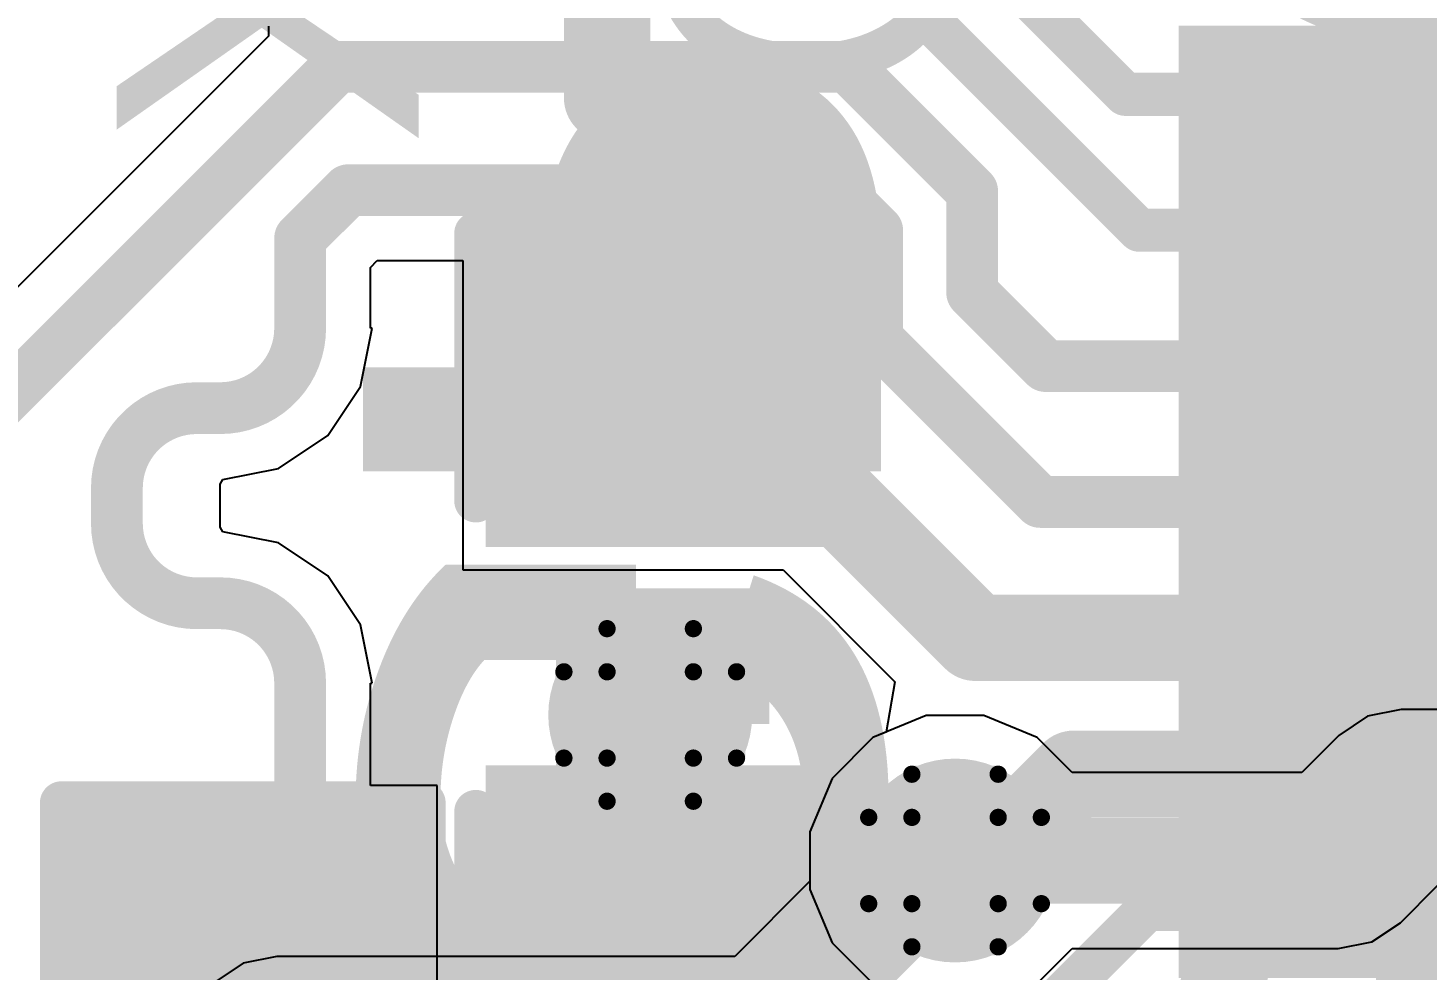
# Model space of a CAD drawing. Header units: inches. Extents: x -25 to 271, y -41 to 15.
# Drawn here: x 59.51 to 63.627, y -11.988 to -9.215 of the extents above; entities that cross this region are included whole.
import ezdxf

# ---------------------------------------------------------------- set-up
doc = ezdxf.new("R2010")
doc.units = ezdxf.units.IN
for name, color, linetype in [('Bottom Layer', 5, 'Continuous'), ('Bottom Overlay', 54, 'Continuous'), ('Dimensions', 6, 'Continuous'), ('Drill Drawing', 1, 'Continuous'), ('Top Glue Points', 56, 'Continuous'), ('Top Layer', 1, 'Continuous'), ('Top Overlay', 2, 'Continuous'), ('Top Paste', 8, 'Continuous'), ('Top Solder', 216, 'Continuous'), ('Via Holes', 16, 'Continuous')]:
    doc.layers.add(name, color=color, linetype=linetype)
doc.styles.add('Arial', font='', dxfattribs={"height": 0.2})
doc.styles.add('Arial_Bold', font='', dxfattribs={"height": 0.2})
doc.styles.get('Arial').set_extended_font_data('Arial')
doc.styles.get('Arial_Bold').set_extended_font_data('Arial', bold=True)

# ---------------------------------------------------------------- blocks, each defined once
blk = doc.blocks.new('CAP_0603_41')
at = {"layer": 'Top Layer'}
for points in [[(-0.381, 0.4445), (-0.381, -0.4445), (-1.143, -0.4445), (-1.143, 0.4445)], [(1.143, 0.4445), (1.143, -0.4445), (0.381, -0.4445), (0.381, 0.4445)]]:
    blk.add_hatch(color=1, dxfattribs=at).paths.add_polyline_path(points)
at = {"layer": 'Top Paste'}
for points in [[(-0.381, 0.4445), (-0.381, -0.4445), (-1.143, -0.4445), (-1.143, 0.4445)], [(1.143, 0.4445), (1.143, -0.4445), (0.381, -0.4445), (0.381, 0.4445)]]:
    blk.add_hatch(color=8, dxfattribs=at).paths.add_polyline_path(points)
at = {"layer": 'Top Solder'}
for points in [[(-0.321, 0.5045), (-0.321, -0.5045), (-1.203, -0.5045), (-1.203, 0.5045)], [(1.203, 0.5045), (1.203, -0.5045), (0.321, -0.5045), (0.321, 0.5045)]]:
    blk.add_hatch(color=216, dxfattribs=at).paths.add_polyline_path(points)
at = {"layer": 'Top Overlay'}
for points in [[(-0.4572, 0.5334, 0.127, 0.127, 0), (-1.2446, 0.5334, 0.127, 0.127, 0)], [(-1.2446, -0.5334, 0.127, 0.127, 0), (-1.2446, 0.5334, 0.127, 0.127, 0)], [(1.2446, 0.5334, 0.127, 0.127, 0), (0.4572, 0.5334, 0.127, 0.127, 0)], [(1.2446, -0.5334, 0.127, 0.127, 0), (1.2446, 0.5334, 0.127, 0.127, 0)], [(-0.4572, -0.5334, 0.127, 0.127, 0), (-1.2446, -0.5334, 0.127, 0.127, 0)], [(1.2446, -0.5334, 0.127, 0.127, 0), (0.4572, -0.5334, 0.127, 0.127, 0)]]:
    blk.add_lwpolyline(points, format="xyseb", dxfattribs=at)
for points in [[(-1.2764, 0.5334, 0.0635, 0.0635, 1), (-1.2128, 0.5334, 0.0635, 0.0635, 1)], [(-1.2764, 0.5334, 0.0635, 0.0635, 1), (-1.2128, 0.5334, 0.0635, 0.0635, 1)], [(-0.4889, 0.5334, 0.0635, 0.0635, 1), (-0.4254, 0.5334, 0.0635, 0.0635, 1)], [(0.4254, 0.5334, 0.0635, 0.0635, 1), (0.4889, 0.5334, 0.0635, 0.0635, 1)], [(1.2128, 0.5334, 0.0635, 0.0635, 1), (1.2764, 0.5334, 0.0635, 0.0635, 1)], [(1.2128, 0.5334, 0.0635, 0.0635, 1), (1.2764, 0.5334, 0.0635, 0.0635, 1)], [(-1.2764, -0.5334, 0.0635, 0.0635, 1), (-1.2128, -0.5334, 0.0635, 0.0635, 1)], [(-1.2764, -0.5334, 0.0635, 0.0635, 1), (-1.2128, -0.5334, 0.0635, 0.0635, 1)], [(-0.4889, -0.5334, 0.0635, 0.0635, 1), (-0.4254, -0.5334, 0.0635, 0.0635, 1)], [(0.4254, -0.5334, 0.0635, 0.0635, 1), (0.4889, -0.5334, 0.0635, 0.0635, 1)], [(1.2128, -0.5334, 0.0635, 0.0635, 1), (1.2764, -0.5334, 0.0635, 0.0635, 1)], [(1.2128, -0.5334, 0.0635, 0.0635, 1), (1.2764, -0.5334, 0.0635, 0.0635, 1)]]:
    blk.add_lwpolyline(points, format="xyseb", close=True, dxfattribs=at)
blk = doc.blocks.new('RES_0603_117')
at = {"layer": 'Top Layer'}
for points in [[(-0.381, 0.4445), (-0.381, -0.4445), (-1.143, -0.4445), (-1.143, 0.4445)], [(1.143, 0.4445), (1.143, -0.4445), (0.381, -0.4445), (0.381, 0.4445)]]:
    blk.add_hatch(color=1, dxfattribs=at).paths.add_polyline_path(points)
at = {"layer": 'Top Paste'}
for points in [[(-0.381, 0.4445), (-0.381, -0.4445), (-1.143, -0.4445), (-1.143, 0.4445)], [(1.143, 0.4445), (1.143, -0.4445), (0.381, -0.4445), (0.381, 0.4445)]]:
    blk.add_hatch(color=8, dxfattribs=at).paths.add_polyline_path(points)
at = {"layer": 'Top Solder'}
for points in [[(-0.2794, 0.5461), (-0.2794, -0.5461), (-1.2446, -0.5461), (-1.2446, 0.5461)], [(1.2446, 0.5461), (1.2446, -0.5461), (0.2794, -0.5461), (0.2794, 0.5461)]]:
    blk.add_hatch(color=216, dxfattribs=at).paths.add_polyline_path(points)
at = {"layer": 'Top Overlay'}
for points in [[(-1.2192, -0.5334, 0.127, 0.127, 0), (-1.2192, 0.5334, 0.127, 0.127, 0)], [(1.2192, 0.5334, 0.127, 0.127, 0), (-1.2192, 0.5334, 0.127, 0.127, 0)], [(1.2192, -0.5334, 0.127, 0.127, 0), (1.2192, 0.5334, 0.127, 0.127, 0)], [(1.2192, -0.5334, 0.127, 0.127, 0), (-1.2192, -0.5334, 0.127, 0.127, 0)]]:
    blk.add_lwpolyline(points, format="xyseb", dxfattribs=at)
for points in [[(-1.25095, 0.5334, 0.0635, 0.0635, 1), (-1.18745, 0.5334, 0.0635, 0.0635, 1)], [(-1.25095, 0.5334, 0.0635, 0.0635, 1), (-1.18745, 0.5334, 0.0635, 0.0635, 1)], [(1.18745, 0.5334, 0.0635, 0.0635, 1), (1.25095, 0.5334, 0.0635, 0.0635, 1)], [(1.18745, 0.5334, 0.0635, 0.0635, 1), (1.25095, 0.5334, 0.0635, 0.0635, 1)], [(-1.25095, -0.5334, 0.0635, 0.0635, 1), (-1.18745, -0.5334, 0.0635, 0.0635, 1)], [(-1.25095, -0.5334, 0.0635, 0.0635, 1), (-1.18745, -0.5334, 0.0635, 0.0635, 1)], [(1.18745, -0.5334, 0.0635, 0.0635, 1), (1.25095, -0.5334, 0.0635, 0.0635, 1)], [(1.18745, -0.5334, 0.0635, 0.0635, 1), (1.25095, -0.5334, 0.0635, 0.0635, 1)]]:
    blk.add_lwpolyline(points, format="xyseb", close=True, dxfattribs=at)
blk = doc.blocks.new('QFN_56__7X7__128')
at = {"layer": 'Top Layer'}
for points in [[(-1.5, -3.8755), (-1.5, -3.0005), (-1.3, -3.0005), (-1.3, -3.8755)], [(-1.1, -3.8755), (-1.1, -3.0005), (-0.9, -3.0005), (-0.9, -3.8755)], [(-0.7, -3.8755), (-0.7, -3.0005), (-0.5, -3.0005), (-0.5, -3.8755)], [(-0.3, -3.8755), (-0.3, -3.0005), (-0.1, -3.0005), (-0.1, -3.8755)], [(0.1, -3.8755), (0.1, -3.0005), (0.3, -3.0005), (0.3, -3.8755)], [(0.5, -3.8755), (0.5, -3.0005), (0.7, -3.0005), (0.7, -3.8755)], [(0.9, -3.8755), (0.9, -3.0005), (1.1, -3.0005), (1.1, -3.8755)]]:
    blk.add_hatch(color=1, dxfattribs=at).paths.add_polyline_path(points)
at = {"layer": 'Top Paste'}
for points in [[(-1.5, -3.8755), (-1.5, -3.0005), (-1.3, -3.0005), (-1.3, -3.8755)], [(-1.1, -3.8755), (-1.1, -3.0005), (-0.9, -3.0005), (-0.9, -3.8755)], [(-0.7, -3.8755), (-0.7, -3.0005), (-0.5, -3.0005), (-0.5, -3.8755)], [(-0.3, -3.8755), (-0.3, -3.0005), (-0.1, -3.0005), (-0.1, -3.8755)], [(0.1, -3.8755), (0.1, -3.0005), (0.3, -3.0005), (0.3, -3.8755)], [(0.5, -3.8755), (0.5, -3.0005), (0.7, -3.0005), (0.7, -3.8755)], [(0.9, -3.8755), (0.9, -3.0005), (1.1, -3.0005), (1.1, -3.8755)]]:
    blk.add_hatch(color=8, dxfattribs=at).paths.add_polyline_path(points)
at = {"layer": 'Top Solder'}
for points in [[(-1.6016, -3.9771), (-1.6016, -2.8989), (-1.1984, -2.8989), (-1.1984, -3.9771)], [(-1.2016, -3.9771), (-1.2016, -2.8989), (-0.7984, -2.8989), (-0.7984, -3.9771)], [(-0.8016, -3.9771), (-0.8016, -2.8989), (-0.3984, -2.8989), (-0.3984, -3.9771)], [(-0.4016, -3.9771), (-0.4016, -2.8989), (0.0016, -2.8989), (0.0016, -3.9771)], [(-0.0016, -3.9771), (-0.0016, -2.8989), (0.4016, -2.8989), (0.4016, -3.9771)], [(0.3984, -3.9771), (0.3984, -2.8989), (0.8016, -2.8989), (0.8016, -3.9771)], [(0.7984, -3.9771), (0.7984, -2.8989), (1.2016, -2.8989), (1.2016, -3.9771)]]:
    blk.add_hatch(color=216, dxfattribs=at).paths.add_polyline_path(points)

msp = doc.modelspace()

# ---------------------------------------------------------------- hatches: boundary and pattern name
at = {"layer": 'Bottom Layer'}
h = msp.add_hatch(color=5, dxfattribs=at)
edge = h.paths.add_edge_path()
edge.add_arc((61.341, -11.2375), 0.3, 0, 360)
h = msp.add_hatch(color=5, dxfattribs=at)
edge = h.paths.add_edge_path()
edge.add_arc((62.2379, -11.666), 0.3, 0, 360)
at = {"layer": 'Top Glue Points'}
msp.add_hatch(color=56, dxfattribs=at).paths.add_polyline_path([(61.0916, -10.8646), (61.0916, -11.2644), (61.6915, -11.2644), (61.6915, -10.8646)])
at = {"layer": 'Top Layer'}
h = msp.add_hatch(color=1, dxfattribs=at)
edge = h.paths.add_edge_path()
edge.add_arc((61.341, -11.2375), 0.3, 0, 360)
h = msp.add_hatch(color=1, dxfattribs=at)
edge = h.paths.add_edge_path()
edge.add_arc((62.2379, -11.666), 0.3, 0, 360)
at = {"layer": 'Via Holes'}
h = msp.add_hatch(color=7, dxfattribs=at)
edge = h.paths.add_edge_path()
edge.add_arc((61.341, -11.2375), 0.15, 0, 360)
h = msp.add_hatch(color=7, dxfattribs=at)
edge = h.paths.add_edge_path()
edge.add_arc((62.2379, -11.666), 0.15, 0, 360)

# ---------------------------------------------------------------- linework, layer by layer
at = {"layer": 'Bottom Layer'}
for p, q in [((63.5508, -11.2218), (63.4517, -11.2415)), ((64.3997, -11.2218), (63.5508, -11.2218)), ((62.153, -11.239), (61.996, -11.304)), ((62.3228, -11.239), (62.153, -11.239)), ((62.4798, -11.304), (62.3228, -11.239)), ((63.4517, -11.2415), (63.3676, -11.2977)), ((61.996, -11.304), (61.8759, -11.4242)), ((62.5828, -11.4071), (62.4798, -11.304)), ((63.3676, -11.2977), (63.2583, -11.4071)), ((61.8759, -11.4242), (61.8109, -11.5811)), ((63.2583, -11.4071), (62.5828, -11.4071)), ((61.8109, -11.5811), (61.8109, -11.7268)), ((61.8109, -11.7268), (61.5896, -11.9481)), ((63.5487, -11.8492), (63.658, -11.7398)), ((63.4646, -11.9053), (63.5487, -11.8492)), ((62.4798, -12.028), (62.5828, -11.925)), ((62.5828, -11.925), (63.3655, -11.925)), ((63.3655, -11.925), (63.4646, -11.9053)), ((60.1434, -11.9678), (60.0594, -12.024)), ((60.2425, -11.9481), (60.1434, -11.9678)), ((61.5896, -11.9481), (60.2425, -11.9481))]:
    msp.add_line(p, q, dxfattribs=at)
for points in [[(63.3655, -11.666, 0.254, 0.254, 0), (63.5508, -11.4808, 0.254, 0.254, 0)], [(63.5508, -11.4808, 0.254, 0.254, 0), (64.7446, -11.4808, 0.254, 0.254, 0)], [(61.6968, -12.2071, 0.254, 0.254, 0), (62.2379, -11.666, 0.254, 0.254, 0)], [(62.2379, -11.666, 0.254, 0.254, 0), (63.3655, -11.666, 0.254, 0.254, 0)]]:
    msp.add_lwpolyline(points, format="xyseb", dxfattribs=at)
for points in [[(63.4873, -11.4808, 0.127, 0.127, 1), (63.6143, -11.4808, 0.127, 0.127, 1)], [(63.4873, -11.4808, 0.127, 0.127, 1), (63.6143, -11.4808, 0.127, 0.127, 1)], [(62.1744, -11.666, 0.127, 0.127, 1), (62.3014, -11.666, 0.127, 0.127, 1)], [(62.1744, -11.666, 0.127, 0.127, 1), (62.3014, -11.666, 0.127, 0.127, 1)], [(63.302, -11.666, 0.127, 0.127, 1), (63.429, -11.666, 0.127, 0.127, 1)], [(63.302, -11.666, 0.127, 0.127, 1), (63.429, -11.666, 0.127, 0.127, 1)]]:
    msp.add_lwpolyline(points, format="xyseb", close=True, dxfattribs=at)
at = {"layer": 'Dimensions'}
msp.add_lwpolyline([(61.214, -9.4211, 0.254, 0.254, 0), (61.214, -4.0113, 0.254, 0.254, 0)], format="xyseb", dxfattribs=at)
msp.add_lwpolyline([(61.1505, -9.4211, 0.127, 0.127, 1), (61.2775, -9.4211, 0.127, 0.127, 1)], format="xyseb", close=True, dxfattribs=at)
at = {"layer": 'Drill Drawing'}
for points in [[(61.214, -11.1105, 0.0508, 0.0508, 0), (61.214, -10.9835, 0.0508, 0.0508, 0)], [(61.214, -10.9835, 0.0508, 0.0508, 0), (61.468, -10.9835, 0.0508, 0.0508, 0)], [(61.468, -11.1105, 0.0508, 0.0508, 0), (61.468, -10.9835, 0.0508, 0.0508, 0)], [(61.087, -11.3645, 0.0508, 0.0508, 0), (61.087, -11.1105, 0.0508, 0.0508, 0)], [(61.087, -11.1105, 0.0508, 0.0508, 0), (61.214, -11.1105, 0.0508, 0.0508, 0)], [(61.468, -11.1105, 0.0508, 0.0508, 0), (61.595, -11.1105, 0.0508, 0.0508, 0)], [(61.595, -11.3645, 0.0508, 0.0508, 0), (61.595, -11.1105, 0.0508, 0.0508, 0)], [(61.087, -11.3645, 0.0508, 0.0508, 0), (61.214, -11.3645, 0.0508, 0.0508, 0)], [(61.214, -11.4915, 0.0508, 0.0508, 0), (61.214, -11.3645, 0.0508, 0.0508, 0)], [(61.468, -11.3645, 0.0508, 0.0508, 0), (61.595, -11.3645, 0.0508, 0.0508, 0)], [(61.468, -11.4915, 0.0508, 0.0508, 0), (61.468, -11.3645, 0.0508, 0.0508, 0)], [(62.1109, -11.539, 0.0508, 0.0508, 0), (62.1109, -11.412, 0.0508, 0.0508, 0)], [(62.1109, -11.412, 0.0508, 0.0508, 0), (62.3649, -11.412, 0.0508, 0.0508, 0)], [(62.3649, -11.539, 0.0508, 0.0508, 0), (62.3649, -11.412, 0.0508, 0.0508, 0)], [(61.214, -11.4915, 0.0508, 0.0508, 0), (61.468, -11.4915, 0.0508, 0.0508, 0)], [(61.9839, -11.793, 0.0508, 0.0508, 0), (61.9839, -11.539, 0.0508, 0.0508, 0)], [(61.9839, -11.539, 0.0508, 0.0508, 0), (62.1109, -11.539, 0.0508, 0.0508, 0)], [(62.3649, -11.539, 0.0508, 0.0508, 0), (62.4919, -11.539, 0.0508, 0.0508, 0)], [(62.4919, -11.793, 0.0508, 0.0508, 0), (62.4919, -11.539, 0.0508, 0.0508, 0)], [(61.9839, -11.793, 0.0508, 0.0508, 0), (62.1109, -11.793, 0.0508, 0.0508, 0)], [(62.1109, -11.92, 0.0508, 0.0508, 0), (62.1109, -11.793, 0.0508, 0.0508, 0)], [(62.3649, -11.793, 0.0508, 0.0508, 0), (62.4919, -11.793, 0.0508, 0.0508, 0)], [(62.3649, -11.92, 0.0508, 0.0508, 0), (62.3649, -11.793, 0.0508, 0.0508, 0)], [(62.1109, -11.92, 0.0508, 0.0508, 0), (62.3649, -11.92, 0.0508, 0.0508, 0)]]:
    msp.add_lwpolyline(points, format="xyseb", dxfattribs=at)
for points in [[(61.2013, -10.9835, 0.0254, 0.0254, 1), (61.2267, -10.9835, 0.0254, 0.0254, 1)], [(61.2013, -10.9835, 0.0254, 0.0254, 1), (61.2267, -10.9835, 0.0254, 0.0254, 1)], [(61.4553, -10.9835, 0.0254, 0.0254, 1), (61.4807, -10.9835, 0.0254, 0.0254, 1)], [(61.4553, -10.9835, 0.0254, 0.0254, 1), (61.4807, -10.9835, 0.0254, 0.0254, 1)], [(61.0743, -11.1105, 0.0254, 0.0254, 1), (61.0997, -11.1105, 0.0254, 0.0254, 1)], [(61.0743, -11.1105, 0.0254, 0.0254, 1), (61.0997, -11.1105, 0.0254, 0.0254, 1)], [(61.2013, -11.1105, 0.0254, 0.0254, 1), (61.2267, -11.1105, 0.0254, 0.0254, 1)], [(61.2013, -11.1105, 0.0254, 0.0254, 1), (61.2267, -11.1105, 0.0254, 0.0254, 1)], [(61.4553, -11.1105, 0.0254, 0.0254, 1), (61.4807, -11.1105, 0.0254, 0.0254, 1)], [(61.4553, -11.1105, 0.0254, 0.0254, 1), (61.4807, -11.1105, 0.0254, 0.0254, 1)], [(61.5823, -11.1105, 0.0254, 0.0254, 1), (61.6077, -11.1105, 0.0254, 0.0254, 1)], [(61.5823, -11.1105, 0.0254, 0.0254, 1), (61.6077, -11.1105, 0.0254, 0.0254, 1)], [(61.0743, -11.3645, 0.0254, 0.0254, 1), (61.0997, -11.3645, 0.0254, 0.0254, 1)], [(61.0743, -11.3645, 0.0254, 0.0254, 1), (61.0997, -11.3645, 0.0254, 0.0254, 1)], [(61.2013, -11.3645, 0.0254, 0.0254, 1), (61.2267, -11.3645, 0.0254, 0.0254, 1)], [(61.2013, -11.3645, 0.0254, 0.0254, 1), (61.2267, -11.3645, 0.0254, 0.0254, 1)], [(61.4553, -11.3645, 0.0254, 0.0254, 1), (61.4807, -11.3645, 0.0254, 0.0254, 1)], [(61.4553, -11.3645, 0.0254, 0.0254, 1), (61.4807, -11.3645, 0.0254, 0.0254, 1)], [(61.5823, -11.3645, 0.0254, 0.0254, 1), (61.6077, -11.3645, 0.0254, 0.0254, 1)], [(61.5823, -11.3645, 0.0254, 0.0254, 1), (61.6077, -11.3645, 0.0254, 0.0254, 1)], [(62.0982, -11.412, 0.0254, 0.0254, 1), (62.1236, -11.412, 0.0254, 0.0254, 1)], [(62.0982, -11.412, 0.0254, 0.0254, 1), (62.1236, -11.412, 0.0254, 0.0254, 1)], [(62.3522, -11.412, 0.0254, 0.0254, 1), (62.3776, -11.412, 0.0254, 0.0254, 1)], [(62.3522, -11.412, 0.0254, 0.0254, 1), (62.3776, -11.412, 0.0254, 0.0254, 1)], [(61.2013, -11.4915, 0.0254, 0.0254, 1), (61.2267, -11.4915, 0.0254, 0.0254, 1)], [(61.2013, -11.4915, 0.0254, 0.0254, 1), (61.2267, -11.4915, 0.0254, 0.0254, 1)], [(61.4553, -11.4915, 0.0254, 0.0254, 1), (61.4807, -11.4915, 0.0254, 0.0254, 1)], [(61.4553, -11.4915, 0.0254, 0.0254, 1), (61.4807, -11.4915, 0.0254, 0.0254, 1)], [(61.9712, -11.539, 0.0254, 0.0254, 1), (61.9966, -11.539, 0.0254, 0.0254, 1)], [(61.9712, -11.539, 0.0254, 0.0254, 1), (61.9966, -11.539, 0.0254, 0.0254, 1)], [(62.0982, -11.539, 0.0254, 0.0254, 1), (62.1236, -11.539, 0.0254, 0.0254, 1)], [(62.0982, -11.539, 0.0254, 0.0254, 1), (62.1236, -11.539, 0.0254, 0.0254, 1)], [(62.3522, -11.539, 0.0254, 0.0254, 1), (62.3776, -11.539, 0.0254, 0.0254, 1)], [(62.3522, -11.539, 0.0254, 0.0254, 1), (62.3776, -11.539, 0.0254, 0.0254, 1)], [(62.4792, -11.539, 0.0254, 0.0254, 1), (62.5046, -11.539, 0.0254, 0.0254, 1)], [(62.4792, -11.539, 0.0254, 0.0254, 1), (62.5046, -11.539, 0.0254, 0.0254, 1)], [(61.9712, -11.793, 0.0254, 0.0254, 1), (61.9966, -11.793, 0.0254, 0.0254, 1)], [(61.9712, -11.793, 0.0254, 0.0254, 1), (61.9966, -11.793, 0.0254, 0.0254, 1)], [(62.0982, -11.793, 0.0254, 0.0254, 1), (62.1236, -11.793, 0.0254, 0.0254, 1)], [(62.0982, -11.793, 0.0254, 0.0254, 1), (62.1236, -11.793, 0.0254, 0.0254, 1)], [(62.3522, -11.793, 0.0254, 0.0254, 1), (62.3776, -11.793, 0.0254, 0.0254, 1)], [(62.3522, -11.793, 0.0254, 0.0254, 1), (62.3776, -11.793, 0.0254, 0.0254, 1)], [(62.4792, -11.793, 0.0254, 0.0254, 1), (62.5046, -11.793, 0.0254, 0.0254, 1)], [(62.4792, -11.793, 0.0254, 0.0254, 1), (62.5046, -11.793, 0.0254, 0.0254, 1)], [(62.0982, -11.92, 0.0254, 0.0254, 1), (62.1236, -11.92, 0.0254, 0.0254, 1)], [(62.0982, -11.92, 0.0254, 0.0254, 1), (62.1236, -11.92, 0.0254, 0.0254, 1)], [(62.3522, -11.92, 0.0254, 0.0254, 1), (62.3776, -11.92, 0.0254, 0.0254, 1)], [(62.3522, -11.92, 0.0254, 0.0254, 1), (62.3776, -11.92, 0.0254, 0.0254, 1)]]:
    msp.add_lwpolyline(points, format="xyseb", close=True, dxfattribs=at)
at = {"layer": 'Top Layer'}
for p, q in [((60.2179, -9.2096), (60.2178, -9.2392)), ((60.2178, -9.2392), (59.1997, -10.2573)), ((60.5181, -9.92), (60.538, -9.9001)), ((60.5181, -10.0994), (60.5181, -9.92)), ((60.538, -9.9001), (60.7898, -9.9001)), ((60.7898, -9.9001), (60.7898, -10.8105)), ((60.4887, -10.2704), (60.5227, -10.0994)), ((60.5227, -10.0994), (60.5181, -10.0994)), ((60.3919, -10.4153), (60.4887, -10.2704)), ((60.2469, -10.5122), (60.3919, -10.4153)), ((60.0839, -10.5446), (60.2469, -10.5122)), ((60.076, -10.558), (60.0839, -10.5446)), ((60.076, -10.6851), (60.076, -10.558)), ((60.0839, -10.6985), (60.076, -10.6851)), ((60.2469, -10.7309), (60.0839, -10.6985)), ((60.3919, -10.8278), (60.2469, -10.7309)), ((60.7898, -10.8105), (61.7317, -10.8105)), ((61.7317, -10.8105), (62.0609, -11.1397)), ((60.4887, -10.9727), (60.3919, -10.8278)), ((60.5227, -11.1436), (60.4887, -10.9727)), ((60.5181, -11.4455), (60.5181, -11.1436)), ((60.5181, -11.1436), (60.5227, -11.1436)), ((62.0609, -11.1397), (62.0354, -11.2877)), ((61.996, -11.304), (61.8759, -11.4242)), ((62.0354, -11.2877), (61.996, -11.304)), ((61.8759, -11.4242), (61.8109, -11.5811)), ((60.7136, -11.4455), (60.5181, -11.4455)), ((60.7136, -12.4615), (60.7136, -11.4455)), ((61.8109, -11.5811), (61.8109, -11.751)), ((61.8109, -11.751), (61.8759, -11.9079)), ((61.8759, -11.9079), (61.996, -12.028))]:
    msp.add_line(p, q, dxfattribs=at)
for points in [[(61.3802, -8.0516, 0.127, 0.127, 0), (62.7392, -9.4106, 0.127, 0.127, 0)], [(61.8876, -8.9182, 0.127, 0.127, 0), (62.78, -9.8106, 0.127, 0.127, 0)], [(59.2855, -10.4644, 0.1524, 0.1524, 0), (60.4205, -9.3295, 0.1524, 0.1524, 0)], [(60.4205, -9.3295, 0.1524, 0.1524, 0), (61.9217, -9.3295, 0.1524, 0.1524, 0)], [(61.9217, -9.3295, 0.1524, 0.1524, 0), (62.2884, -9.6962, 0.1524, 0.1524, 0)], [(62.7392, -9.4106, 0.127, 0.127, 0), (63.4351, -9.4106, 0.127, 0.127, 0)], [(60.3109, -9.8342, 0.1524, 0.1524, 0), (60.4522, -9.6929, 0.1524, 0.1524, 0)], [(60.4522, -9.6929, 0.1524, 0.1524, 0), (61.6832, -9.6929, 0.1524, 0.1524, 0)], [(61.6832, -9.6929, 0.1524, 0.1524, 0), (61.89, -9.6929, 0.1524, 0.1524, 0)], [(61.89, -9.6929, 0.1524, 0.1524, 0), (62.009, -9.8119, 0.1524, 0.1524, 0)], [(62.2884, -9.9946, 0.1524, 0.1524, 0), (62.2884, -9.6962, 0.1524, 0.1524, 0)], [(62.009, -10.0187, 0.1524, 0.1524, 0), (62.009, -9.8119, 0.1524, 0.1524, 0)], [(62.78, -9.8106, 0.127, 0.127, 0), (63.4351, -9.8106, 0.127, 0.127, 0)], [(60.3109, -10.0994, 0.1524, 0.1524, 0), (60.3109, -9.8342, 0.1524, 0.1524, 0)], [(62.2884, -9.9946, 0.1524, 0.1524, 0), (62.5043, -10.2105, 0.1524, 0.1524, 0)], [(62.009, -10.1313, 0.1524, 0.1524, 0), (62.009, -10.0187, 0.1524, 0.1524, 0)], [(60.3109, -10.0994, 0.1524, 0.1524, -0.414214), (60.076, -10.3344, 0.1524, 0.1524, 0)], [(62.009, -10.1313, 0.1524, 0.1524, 0), (62.4882, -10.6105, 0.1524, 0.1524, 0)], [(61.6026, -10.3152, 0.254, 0.254, 0), (61.6026, -10.2517, 0.254, 0.254, 0)], [(62.5043, -10.2105, 0.1524, 0.1524, 0), (63.4351, -10.2105, 0.1524, 0.1524, 0)], [(61.6026, -10.3152, 0.254, 0.254, 0), (62.2979, -11.0105, 0.254, 0.254, 0)], [(59.7717, -10.5693, 0.1524, 0.1524, -0.414214), (60.0066, -10.3344, 0.1524, 0.1524, 0)], [(60.0066, -10.3344, 0.1524, 0.1524, 0), (60.076, -10.3344, 0.1524, 0.1524, 0)], [(59.7717, -10.6737, 0.1524, 0.1524, 0), (59.7717, -10.5693, 0.1524, 0.1524, 0)], [(62.4882, -10.6105, 0.1524, 0.1524, 0), (63.4351, -10.6105, 0.1524, 0.1524, 0)], [(60.0066, -10.9087, 0.1524, 0.1524, -0.414214), (59.7717, -10.6737, 0.1524, 0.1524, 0)], [(60.0066, -10.9087, 0.1524, 0.1524, 0), (60.076, -10.9087, 0.1524, 0.1524, 0)], [(60.076, -10.9087, 0.1524, 0.1524, -0.414214), (60.3109, -11.1436, 0.1524, 0.1524, 0)], [(62.2979, -11.0105, 0.254, 0.254, 0), (63.4351, -11.0105, 0.254, 0.254, 0)], [(60.3109, -11.4964, 0.1524, 0.1524, 0), (60.3109, -11.1436, 0.1524, 0.1524, 0)], [(62.3315, -11.666, 0.254, 0.254, 0), (62.5871, -11.4105, 0.254, 0.254, 0)], [(62.5871, -11.4105, 0.254, 0.254, 0), (63.4351, -11.4105, 0.254, 0.254, 0)], [(59.8029, -12.0044, 0.1524, 0.1524, 0), (60.3109, -11.4964, 0.1524, 0.1524, 0)], [(62.2379, -11.666, 0.254, 0.254, 0), (62.3315, -11.666, 0.254, 0.254, 0)], [(62.2379, -12.3753, 0.127, 0.127, 0), (62.803, -11.8102, 0.127, 0.127, 0)], [(62.803, -11.8102, 0.127, 0.127, 0), (63.4351, -11.8102, 0.127, 0.127, 0)]]:
    msp.add_lwpolyline(points, format="xyseb", dxfattribs=at)
for points in [[(60.3824, -9.3295, 0.0762, 0.0762, 1), (60.4586, -9.3295, 0.0762, 0.0762, 1)], [(60.3824, -9.3295, 0.0762, 0.0762, 1), (60.4586, -9.3295, 0.0762, 0.0762, 1)], [(61.8836, -9.3295, 0.0762, 0.0762, 1), (61.9598, -9.3295, 0.0762, 0.0762, 1)], [(61.8836, -9.3295, 0.0762, 0.0762, 1), (61.9598, -9.3295, 0.0762, 0.0762, 1)], [(62.7074, -9.4106, 0.0635, 0.0635, 1), (62.7709, -9.4106, 0.0635, 0.0635, 1)], [(62.7074, -9.4106, 0.0635, 0.0635, 1), (62.7709, -9.4106, 0.0635, 0.0635, 1)], [(63.4034, -9.4106, 0.0635, 0.0635, 1), (63.4669, -9.4106, 0.0635, 0.0635, 1)], [(60.4141, -9.6929, 0.0762, 0.0762, 1), (60.4903, -9.6929, 0.0762, 0.0762, 1)], [(60.4141, -9.6929, 0.0762, 0.0762, 1), (60.4903, -9.6929, 0.0762, 0.0762, 1)], [(61.6451, -9.6929, 0.0762, 0.0762, 1), (61.7213, -9.6929, 0.0762, 0.0762, 1)], [(61.6451, -9.6929, 0.0762, 0.0762, 1), (61.7213, -9.6929, 0.0762, 0.0762, 1)], [(61.8519, -9.6929, 0.0762, 0.0762, 1), (61.9281, -9.6929, 0.0762, 0.0762, 1)], [(61.8519, -9.6929, 0.0762, 0.0762, 1), (61.9281, -9.6929, 0.0762, 0.0762, 1)], [(62.2503, -9.6962, 0.0762, 0.0762, 1), (62.3265, -9.6962, 0.0762, 0.0762, 1)], [(62.2503, -9.6962, 0.0762, 0.0762, 1), (62.3265, -9.6962, 0.0762, 0.0762, 1)], [(61.9709, -9.8119, 0.0762, 0.0762, 1), (62.0471, -9.8119, 0.0762, 0.0762, 1)], [(61.9709, -9.8119, 0.0762, 0.0762, 1), (62.0471, -9.8119, 0.0762, 0.0762, 1)], [(62.7483, -9.8106, 0.0635, 0.0635, 1), (62.8118, -9.8106, 0.0635, 0.0635, 1)], [(62.7483, -9.8106, 0.0635, 0.0635, 1), (62.8118, -9.8106, 0.0635, 0.0635, 1)], [(63.4034, -9.8106, 0.0635, 0.0635, 1), (63.4669, -9.8106, 0.0635, 0.0635, 1)], [(60.2728, -9.8342, 0.0762, 0.0762, 1), (60.349, -9.8342, 0.0762, 0.0762, 1)], [(60.2728, -9.8342, 0.0762, 0.0762, 1), (60.349, -9.8342, 0.0762, 0.0762, 1)], [(62.2503, -9.9946, 0.0762, 0.0762, 1), (62.3265, -9.9946, 0.0762, 0.0762, 1)], [(62.2503, -9.9946, 0.0762, 0.0762, 1), (62.3265, -9.9946, 0.0762, 0.0762, 1)], [(61.9709, -10.0187, 0.0762, 0.0762, 1), (62.0471, -10.0187, 0.0762, 0.0762, 1)], [(61.9709, -10.0187, 0.0762, 0.0762, 1), (62.0471, -10.0187, 0.0762, 0.0762, 1)], [(60.2728, -10.0994, 0.0762, 0.0762, 1), (60.349, -10.0994, 0.0762, 0.0762, 1)], [(60.2728, -10.0994, 0.0762, 0.0762, 1), (60.349, -10.0994, 0.0762, 0.0762, 1)], [(61.9709, -10.1313, 0.0762, 0.0762, 1), (62.0471, -10.1313, 0.0762, 0.0762, 1)], [(61.9709, -10.1313, 0.0762, 0.0762, 1), (62.0471, -10.1313, 0.0762, 0.0762, 1)], [(61.5391, -10.2517, 0.127, 0.127, 1), (61.6661, -10.2517, 0.127, 0.127, 1)], [(62.4662, -10.2105, 0.0762, 0.0762, 1), (62.5424, -10.2105, 0.0762, 0.0762, 1)], [(62.4662, -10.2105, 0.0762, 0.0762, 1), (62.5424, -10.2105, 0.0762, 0.0762, 1)], [(63.397, -10.2105, 0.0762, 0.0762, 1), (63.4732, -10.2105, 0.0762, 0.0762, 1)], [(61.5391, -10.3152, 0.127, 0.127, 1), (61.6661, -10.3152, 0.127, 0.127, 1)], [(61.5391, -10.3152, 0.127, 0.127, 1), (61.6661, -10.3152, 0.127, 0.127, 1)], [(59.9685, -10.3344, 0.0762, 0.0762, 1), (60.0447, -10.3344, 0.0762, 0.0762, 1)], [(59.9685, -10.3344, 0.0762, 0.0762, 1), (60.0447, -10.3344, 0.0762, 0.0762, 1)], [(60.0379, -10.3344, 0.0762, 0.0762, 1), (60.1141, -10.3344, 0.0762, 0.0762, 1)], [(60.0379, -10.3344, 0.0762, 0.0762, 1), (60.1141, -10.3344, 0.0762, 0.0762, 1)], [(59.7336, -10.5693, 0.0762, 0.0762, 1), (59.8098, -10.5693, 0.0762, 0.0762, 1)], [(59.7336, -10.5693, 0.0762, 0.0762, 1), (59.8098, -10.5693, 0.0762, 0.0762, 1)], [(62.4501, -10.6105, 0.0762, 0.0762, 1), (62.5263, -10.6105, 0.0762, 0.0762, 1)], [(62.4501, -10.6105, 0.0762, 0.0762, 1), (62.5263, -10.6105, 0.0762, 0.0762, 1)], [(63.397, -10.6105, 0.0762, 0.0762, 1), (63.4732, -10.6105, 0.0762, 0.0762, 1)], [(59.7336, -10.6737, 0.0762, 0.0762, 1), (59.8098, -10.6737, 0.0762, 0.0762, 1)], [(59.7336, -10.6737, 0.0762, 0.0762, 1), (59.8098, -10.6737, 0.0762, 0.0762, 1)], [(59.9685, -10.9087, 0.0762, 0.0762, 1), (60.0447, -10.9087, 0.0762, 0.0762, 1)], [(59.9685, -10.9087, 0.0762, 0.0762, 1), (60.0447, -10.9087, 0.0762, 0.0762, 1)], [(60.0379, -10.9087, 0.0762, 0.0762, 1), (60.1141, -10.9087, 0.0762, 0.0762, 1)], [(60.0379, -10.9087, 0.0762, 0.0762, 1), (60.1141, -10.9087, 0.0762, 0.0762, 1)], [(62.2344, -11.0105, 0.127, 0.127, 1), (62.3614, -11.0105, 0.127, 0.127, 1)], [(62.2344, -11.0105, 0.127, 0.127, 1), (62.3614, -11.0105, 0.127, 0.127, 1)], [(63.3716, -11.0105, 0.127, 0.127, 1), (63.4986, -11.0105, 0.127, 0.127, 1)], [(60.2728, -11.1436, 0.0762, 0.0762, 1), (60.349, -11.1436, 0.0762, 0.0762, 1)], [(60.2728, -11.1436, 0.0762, 0.0762, 1), (60.349, -11.1436, 0.0762, 0.0762, 1)], [(62.5236, -11.4105, 0.127, 0.127, 1), (62.6506, -11.4105, 0.127, 0.127, 1)], [(62.5236, -11.4105, 0.127, 0.127, 1), (62.6506, -11.4105, 0.127, 0.127, 1)], [(63.3716, -11.4105, 0.127, 0.127, 1), (63.4986, -11.4105, 0.127, 0.127, 1)], [(60.2728, -11.4964, 0.0762, 0.0762, 1), (60.349, -11.4964, 0.0762, 0.0762, 1)], [(60.2728, -11.4964, 0.0762, 0.0762, 1), (60.349, -11.4964, 0.0762, 0.0762, 1)], [(62.1744, -11.666, 0.127, 0.127, 1), (62.3014, -11.666, 0.127, 0.127, 1)], [(62.268, -11.666, 0.127, 0.127, 1), (62.395, -11.666, 0.127, 0.127, 1)], [(62.268, -11.666, 0.127, 0.127, 1), (62.395, -11.666, 0.127, 0.127, 1)], [(62.7712, -11.8102, 0.0635, 0.0635, 1), (62.8347, -11.8102, 0.0635, 0.0635, 1)], [(62.7712, -11.8102, 0.0635, 0.0635, 1), (62.8347, -11.8102, 0.0635, 0.0635, 1)], [(63.4034, -11.8102, 0.0635, 0.0635, 1), (63.4669, -11.8102, 0.0635, 0.0635, 1)], [(59.7648, -12.0044, 0.0762, 0.0762, 1), (59.841, -12.0044, 0.0762, 0.0762, 1)]]:
    msp.add_lwpolyline(points, format="xyseb", close=True, dxfattribs=at)

# ---------------------------------------------------------------- block references
at = {"rotation": 270}
for name, p in [('QFN_56__7X7__128', (66.8731, -10.8105)), ('CAP_0603_41', (61.3613, -11.0645)), ('RES_0603_117', (60.1421, -12.7155))]:
    msp.add_blockref(name, p, dxfattribs=at)

# ---------------------------------------------------------------- texts
at = {"layer": 'Bottom Overlay', "style": 'Arial_Bold', "text_generation_flag": 2}
for s, p in [('GPIO16', (60.4957, -12.319)), ('GPIO18', (62.9087, -13.0302))]:
    msp.add_text(s, height=1.524, rotation=270, dxfattribs=at).set_placement(p)
at = {"layer": 'Top Overlay', "style": 'Arial'}
for s, p in [('C21', (62.2503, -9.4426)), ('X1', (60.6596, -9.5677))]:
    msp.add_text(s, height=0.889, rotation=90, dxfattribs=at).set_placement(p)

doc.saveas('drawing.dxf')
